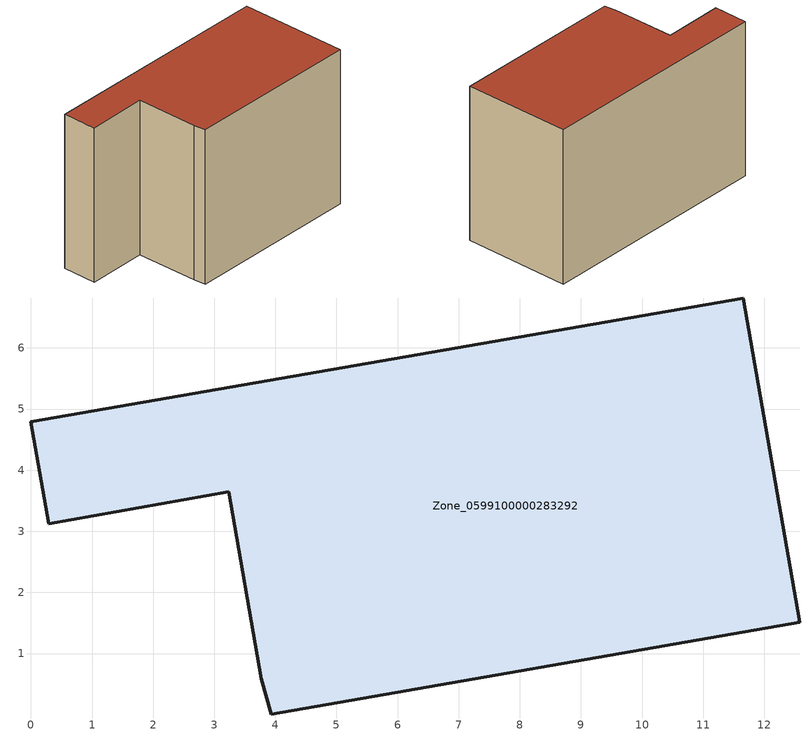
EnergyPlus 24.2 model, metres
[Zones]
Zone_0599100000283292
 floor ground (C_G): 3.24,3.65 0.29,3.12 0,4.79 11.66,6.82 12.58,1.51 3.93,0.01 3.77,0.58 z0
 wall outside (C_F): 11.66,6.82 0,4.79 0.29,3.12 3.24,3.65 3.77,0.58 3.93,0.01 12.58,1.51 11.66,6.82 z0:7.81
 roof outside (C_R): 3.77,0.58 3.93,0.01 12.58,1.51 11.66,6.82 0,4.79 0.29,3.12 3.24,3.65 z7.81
[BUILDING]
Pand.0599100000283292: North Axis=0; Terrain=City; Loads Convergence Tolerance Value=0.04; Temperature Convergence Tolerance Value=0.4; Solar Distribution=FullExterior; Maximum Number of Warmup Days=25; Minimum Number of Warmup Days=1
[Site:Location]
Rotterdam.The.Hague.AP_ZH_NLD Design_Conditions: Latitude=51.96; Longitude=4.45; Time Zone=1; Elevation=-4.5
[SITE:GROUNDTEMPERATURE:BUILDINGSURFACE]
18, 18, 18, 18, 18, 18, 18, 18, 18, 18, 18, 18
[MATERIAL] Thermal Absorptance=0.9; Solar Absorptance=0.7; Visible Absorptance=0.7
Name | Roughness | Thickness | Conductivity | Density | Specific Heat
G.TI.1975-1991 | MediumSmooth | 0.15 | 0.288461 | 540 | 1210
F.TI.1975-1991 | Rough | 0.3 | 0.230769 | 1920 | 840
R.TI.1975-1991 | MediumRough | 0.2 | 0.153846 | 1500 | 1000
[CONSTRUCTION]
C_G: G.TI.1975-1991
C_F: F.TI.1975-1991
C_R: R.TI.1975-1991
[ZONE]
Zone_0599100000283292: Type=1; Multiplier=1; Ceiling Height=Autocalculate; Volume=Autocalculate; Floor Area=autocalculate; Part of Total Floor Area=Yes
[ZONEINFILTRATION:DESIGNFLOWRATE]
Infil_Zone_0599100000283292: Zone or ZoneList or Space or SpaceList=Zone_0599100000283292; Schedule=AlwaysOn; Design Flow Rate Calculation Method=Flow/Area; Flow Rate per Floor Area=0.003; Constant Term Coefficient=1; Temperature Term Coefficient=0; Velocity Term Coefficient=0; Velocity Squared Term Coefficient=0
[HVACTEMPLATE:ZONE:IDEALLOADSAIRSYSTEM]
Zone_0599100000283292: Maximum Heating Supply Air Temperature=50; Minimum Cooling Supply Air Temperature=13; Maximum Heating Supply Air Humidity Ratio=0.0156; Minimum Cooling Supply Air Humidity Ratio=0.0077; Heating Limit=NoLimit; Cooling Limit=NoLimit; Dehumidification Control Type=ConstantSensibleHeatRatio; Cooling Sensible Heat Ratio=0.7; Dehumidification Setpoint=60; Humidification Control Type=None; Humidification Setpoint=30; Outdoor Air Method=None; Outdoor Air Flow Rate per Person=0.00944; Outdoor Air Flow Rate per Zone Floor Area=0; Outdoor Air Flow Rate per Zone=0; Demand Controlled Ventilation Type=None; Outdoor Air Economizer Type=NoEconomizer; Heat Recovery Type=None; Sensible Heat Recovery Effectiveness=0.7; Latent Heat Recovery Effectiveness=0.65
[ZONECONTROL:THERMOSTAT]
ThermostatControl_Zone_0599100000283292: Zone or ZoneList=Zone_0599100000283292; Control Type Schedule=DualSetpointControlType; Control 1=Thermostat_Zone_0599100000283292; Temperature Difference Between Cutout And Setpoint=0
[THERMOSTATSETPOINT:DUALSETPOINT]
Thermostat_Zone_0599100000283292: Heating Setpoint Temperature Schedule=HeatingSetpoint_Zone_0599100000283292; Cooling Setpoint Temperature Schedule=CoolingSetpoint_Zone_0599100000283292
[SCHEDULE:COMPACT]
HeatingSetpoint_Zone_0599100000283292: Through: 12/31, For: AllDays, Until: 24:00, 21
CoolingSetpoint_Zone_0599100000283292: Through: 12/31, For: AllDays, Until: 24:00, 24
DualSetpointControlType: Through: 12/31, For: AllDays, Until: 24:00, 4
AlwaysOn: Through: 12/31, For: AllDays, Until: 24:00, 1
